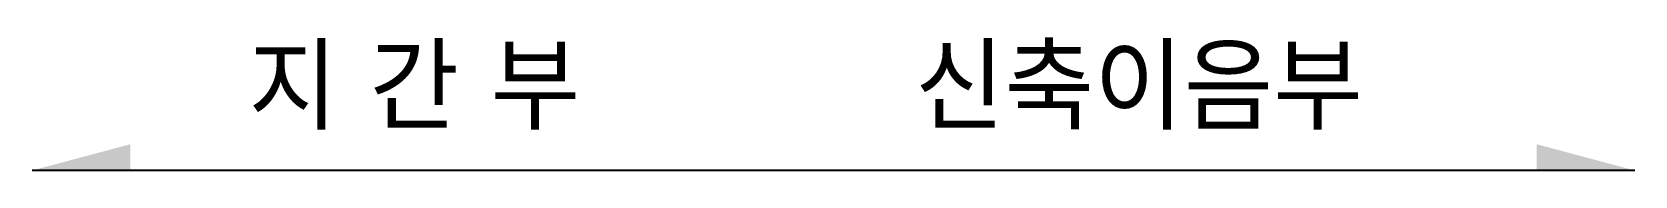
# Model space of a CAD drawing. Extents: x -23.7 to 23.7, y 0 to 3.9.
import ezdxf

# ---------------------------------------------------------------- set-up
doc = ezdxf.new("R2010")
doc.units = 0
doc.layers.get('0').update_dxf_attribs({"linetype": 'CONTINUOUS'})
doc.styles.add('GHS', font='djdg.shx', dxfattribs={"bigfont": 'ghs.shx'})

# ---------------------------------------------------------------- blocks, each defined once
blk = doc.blocks.new('arw1')
at = {"color": 1}
blk.add_solid([(0, 0), (2.898, 0.776), (2.898, 0)], dxfattribs=at)

msp = doc.modelspace()

# ---------------------------------------------------------------- linework, layer by layer
at = {"color": 1}
msp.add_line((23.655, 0), (-23.655, 0), dxfattribs=at)

# ---------------------------------------------------------------- block references
at = {"color": 1, "xscale": -1, "yscale": -1, "rotation": 180}
msp.add_blockref('arw1', (-23.655, 0), dxfattribs=at)
at = {"yscale": -1, "rotation": 180}
msp.add_blockref('arw1', (23.655, 0), dxfattribs=at)

# ---------------------------------------------------------------- texts
at = {"color": 7, "style": 'GHS'}
for s, p in [('지 간 부', (-17.27, 1.2)), ('신축이음부', (2.4, 1.2))]:
    msp.add_text(s, height=2.5, dxfattribs=at).set_placement(p)

doc.saveas('drawing.dxf')
